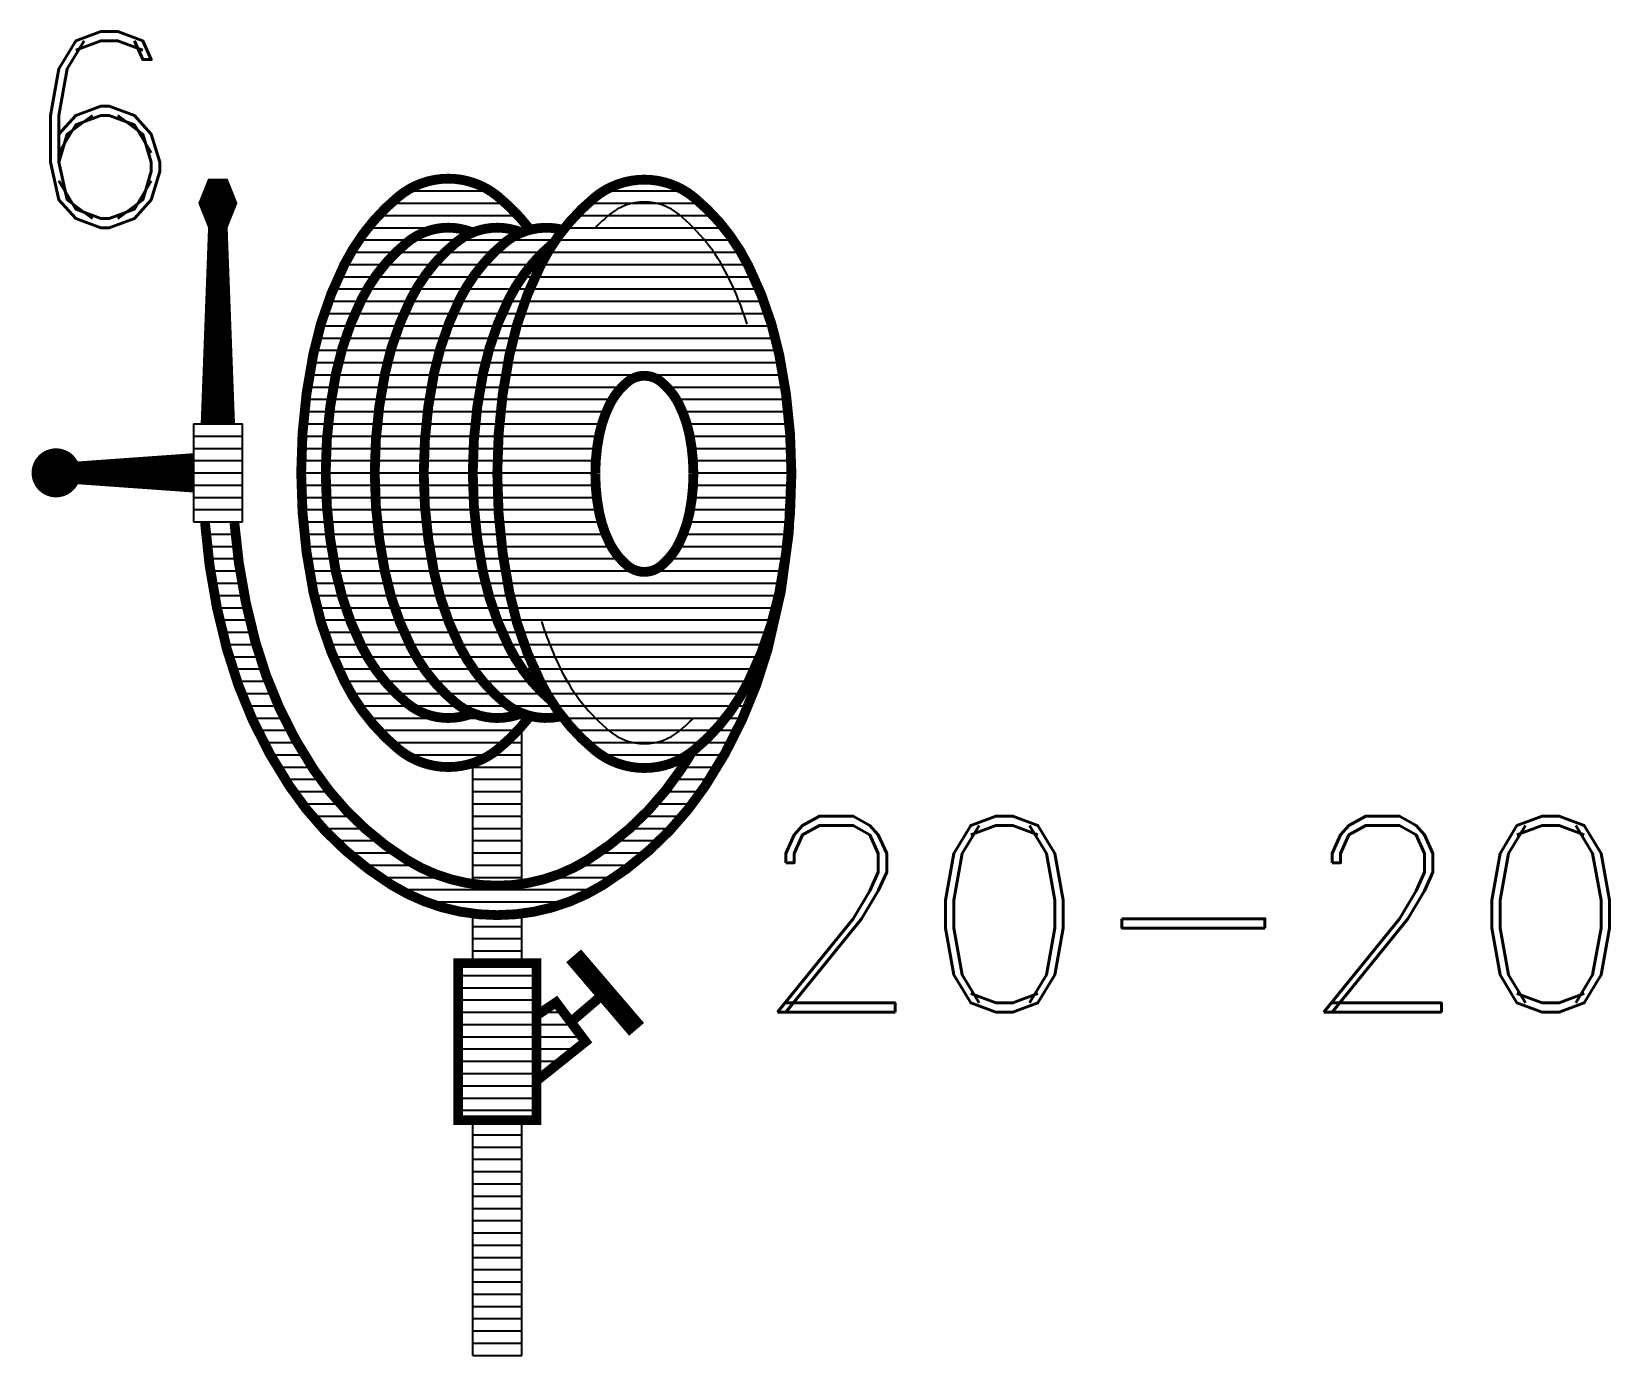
# Model space of a CAD drawing. Header units: millimetres. Extents: x -3 to 2253, y -3 to 1300.
# Drawn here: x 1800.25 to 1816.34, y 99 to 112.5 of the extents above; entities that cross this region are included whole.
import ezdxf

# ---------------------------------------------------------------- set-up
doc = ezdxf.new("R2010")
doc.units = ezdxf.units.MM
for name, color, linetype in [('ROOD', 1, 'Continuous'), ('TXT', 7, 'Continuous'), ('VEILIG', 7, 'Continuous')]:
    doc.layers.add(name, color=color, linetype=linetype)
doc.styles.add('ROMAND', font='romand')

# ---------------------------------------------------------------- blocks, each defined once
blk = doc.blocks.new('*X162')
at = {"color": 0}
for p, q in [((16.9, 23.375), (17.4, 23.375)), ((16.9, 23.25), (17.4, 23.25)), ((16.9, 23.125), (17.4, 23.125)), ((16.9, 23), (17.4, 23)), ((16.9, 22.875), (17.4, 22.875)), ((16.9, 22.75), (17.4, 22.75)), ((16.9, 22.625), (17.4, 22.625))]:
    blk.add_line(p, q, dxfattribs=at)
blk = doc.blocks.new('*X161')
at = {"color": 0}
for p, q in [((20.211, 20.375), (20.25, 20.375)), ((19.928, 20.125), (20.25, 20.125)), ((20.085, 20.25), (20.25, 20.25)), ((19.75, 20), (20.25, 20)), ((19.75, 19.875), (20.25, 19.875)), ((19.75, 19.75), (20.25, 19.75)), ((19.75, 19.625), (20.25, 19.625)), ((19.75, 19.5), (20.25, 19.5)), ((19.75, 19.375), (20.25, 19.375)), ((19.75, 19.25), (20.25, 19.25)), ((19.75, 19.125), (20.25, 19.125)), ((19.75, 19), (20.25, 19)), ((19.75, 18.875), (20.25, 18.875)), ((19.75, 18.5), (19.798, 18.5)), ((19.75, 18.375), (20.25, 18.375)), ((20.202, 18.5), (20.25, 18.5)), ((19.75, 18.25), (20.25, 18.25)), ((19.75, 18.125), (20.25, 18.125)), ((19.6, 17.875), (20.4, 17.875)), ((19.6, 17.75), (20.4, 17.75)), ((19.6, 17.625), (20.4, 17.625)), ((19.6, 17.5), (20.4, 17.5)), ((20.45, 17.5), (20.675, 17.5)), ((19.6, 17.375), (20.4, 17.375)), ((19.6, 17.25), (20.4, 17.25)), ((20.4, 17.375), (20.769, 17.375)), ((20.4, 17.25), (20.863, 17.25)), ((19.6, 17.125), (20.4, 17.125)), ((20.4, 17.125), (20.806, 17.125)), ((19.6, 17), (20.4, 17)), ((20.4, 17), (20.65, 17)), ((19.6, 16.875), (20.4, 16.875)), ((19.6, 16.75), (20.4, 16.75)), ((20.4, 16.875), (20.494, 16.875)), ((19.6, 16.625), (20.4, 16.625)), ((19.6, 16.5), (20.4, 16.5)), ((19.75, 16.375), (20.25, 16.375)), ((19.75, 16.25), (20.25, 16.25)), ((19.75, 16.125), (20.25, 16.125)), ((19.75, 16), (20.25, 16)), ((19.75, 15.875), (20.25, 15.875)), ((19.75, 15.75), (20.25, 15.75)), ((19.75, 15.625), (20.25, 15.625)), ((19.75, 15.5), (20.25, 15.5)), ((19.75, 15.375), (20.25, 15.375)), ((19.75, 15.25), (20.25, 15.25)), ((19.75, 15.125), (20.25, 15.125)), ((19.75, 15), (20.25, 15)), ((19.75, 14.875), (20.25, 14.875)), ((19.75, 14.75), (20.25, 14.75)), ((19.75, 14.625), (20.25, 14.625)), ((19.75, 14.5), (20.25, 14.5)), ((19.75, 14.375), (20.25, 14.375)), ((19.75, 14.25), (20.25, 14.25)), ((19.75, 14.125), (20.25, 14.125))]:
    blk.add_line(p, q, dxfattribs=at)
blk = doc.blocks.new('*X160')
at = {"color": 0}
for p, q in [((22.996, 22.875), (22.999, 22.875)), ((22.989, 22.75), (22.996, 22.75)), ((22.978, 22.625), (22.99, 22.625)), ((17.028, 22.375), (17.329, 22.375)), ((22.947, 22.375), (22.972, 22.375)), ((22.964, 22.5), (22.982, 22.5)), ((17.041, 22.25), (17.343, 22.25)), ((22.926, 22.25), (22.959, 22.25)), ((17.056, 22.125), (17.358, 22.125)), ((22.902, 22.125), (22.944, 22.125)), ((17.073, 22), (17.377, 22)), ((22.874, 22), (22.927, 22)), ((17.093, 21.875), (17.397, 21.875)), ((17.115, 21.75), (17.421, 21.75)), ((22.808, 21.75), (22.885, 21.75)), ((22.843, 21.875), (22.907, 21.875)), ((17.14, 21.625), (17.447, 21.625)), ((22.77, 21.625), (22.86, 21.625)), ((17.167, 21.5), (17.475, 21.5)), ((22.727, 21.5), (22.833, 21.5)), ((17.197, 21.375), (17.506, 21.375)), ((17.229, 21.25), (17.54, 21.25)), ((22.63, 21.25), (22.771, 21.25)), ((22.681, 21.375), (22.803, 21.375)), ((17.264, 21.125), (17.577, 21.125)), ((22.576, 21.125), (22.736, 21.125)), ((17.302, 21), (17.619, 21)), ((22.517, 21), (22.698, 21)), ((17.345, 20.875), (17.664, 20.875)), ((22.453, 20.875), (22.655, 20.875)), ((17.391, 20.75), (17.714, 20.75)), ((17.441, 20.625), (17.768, 20.625)), ((22.312, 20.625), (22.559, 20.625)), ((22.385, 20.75), (22.609, 20.75)), ((17.495, 20.5), (17.827, 20.5)), ((22.233, 20.5), (22.505, 20.5)), ((17.554, 20.375), (17.89, 20.375)), ((22.149, 20.375), (22.446, 20.375)), ((17.617, 20.25), (17.959, 20.25)), ((17.685, 20.125), (18.032, 20.125)), ((21.968, 20.125), (22.315, 20.125)), ((22.059, 20.25), (22.383, 20.25)), ((17.757, 20), (18.111, 20)), ((21.889, 20), (22.243, 20)), ((17.835, 19.875), (18.197, 19.875)), ((21.803, 19.875), (22.165, 19.875)), ((17.918, 19.75), (18.293, 19.75)), ((21.707, 19.75), (22.082, 19.75)), ((18.01, 19.625), (18.399, 19.625)), ((18.11, 19.5), (18.517, 19.5)), ((21.483, 19.5), (21.89, 19.5)), ((21.601, 19.625), (21.99, 19.625)), ((18.221, 19.375), (18.649, 19.375)), ((21.351, 19.375), (21.779, 19.375)), ((18.343, 19.25), (18.798, 19.25)), ((21.202, 19.25), (21.657, 19.25)), ((18.479, 19.125), (18.969, 19.125)), ((18.631, 19), (19.171, 19)), ((20.829, 19), (21.369, 19)), ((21.031, 19.125), (21.521, 19.125)), ((18.803, 18.875), (19.462, 18.875)), ((20.538, 18.875), (21.197, 18.875)), ((19.003, 18.75), (20.997, 18.75)), ((19.27, 18.625), (20.73, 18.625)), ((19.798, 18.5), (20.202, 18.5))]:
    blk.add_line(p, q, dxfattribs=at)
blk = doc.blocks.new('*X159')
at = {"color": 0}
for p, q in [((20.926, 25.75), (22.074, 25.75)), ((21.088, 25.875), (21.912, 25.875)), ((20.798, 25.625), (22.202, 25.625)), ((20.689, 25.5), (22.311, 25.5)), ((20.596, 25.375), (22.404, 25.375)), ((20.446, 25.125), (22.554, 25.125)), ((20.515, 25.25), (22.485, 25.25)), ((20.386, 25), (22.614, 25)), ((20.331, 24.875), (22.669, 24.875)), ((20.238, 24.625), (22.762, 24.625)), ((20.282, 24.75), (22.718, 24.75)), ((20.199, 24.5), (22.801, 24.5)), ((20.164, 24.375), (22.836, 24.375)), ((20.134, 24.25), (22.866, 24.25)), ((20.086, 24), (22.914, 24)), ((20.109, 24.125), (22.891, 24.125)), ((20.066, 23.875), (21.272, 23.875)), ((21.728, 23.875), (22.934, 23.875)), ((20.048, 23.75), (21.176, 23.75)), ((21.824, 23.75), (22.952, 23.75)), ((20.022, 23.5), (21.068, 23.5)), ((20.034, 23.625), (21.113, 23.625)), ((21.887, 23.625), (22.966, 23.625)), ((21.932, 23.5), (22.978, 23.5)), ((20.012, 23.375), (21.038, 23.375)), ((21.962, 23.375), (22.988, 23.375)), ((20.006, 23.25), (21.017, 23.25)), ((21.983, 23.25), (22.994, 23.25)), ((20.002, 23.125), (21.005, 23.125)), ((21.995, 23.125), (22.998, 23.125)), ((20, 23), (21, 23)), ((20.001, 22.875), (21.003, 22.875)), ((21.997, 22.875), (22.996, 22.875)), ((22, 23), (23, 23)), ((20.005, 22.75), (21.014, 22.75)), ((21.986, 22.75), (22.989, 22.75)), ((20.011, 22.625), (21.034, 22.625)), ((21.966, 22.625), (22.978, 22.625)), ((20.02, 22.5), (21.062, 22.5)), ((20.032, 22.375), (21.105, 22.375)), ((21.895, 22.375), (22.947, 22.375)), ((21.938, 22.5), (22.964, 22.5)), ((20.046, 22.25), (21.164, 22.25)), ((21.836, 22.25), (22.926, 22.25)), ((20.063, 22.125), (21.254, 22.125)), ((21.746, 22.125), (22.902, 22.125)), ((20.082, 22), (21.428, 22)), ((21.572, 22), (22.874, 22)), ((20.105, 21.875), (22.843, 21.875)), ((20.13, 21.75), (22.808, 21.75)), ((20.159, 21.625), (22.77, 21.625)), ((20.193, 21.5), (22.727, 21.5)), ((20.231, 21.375), (22.681, 21.375)), ((20.275, 21.25), (22.63, 21.25)), ((20.323, 21.125), (22.576, 21.125)), ((20.377, 21), (22.517, 21)), ((20.436, 20.875), (22.453, 20.875)), ((20.503, 20.75), (22.385, 20.75)), ((20.582, 20.625), (22.312, 20.625)), ((20.673, 20.5), (22.233, 20.5)), ((20.779, 20.375), (22.149, 20.375)), ((20.904, 20.25), (22.059, 20.25)), ((21.056, 20.125), (21.944, 20.125)), ((21.374, 20), (21.626, 20))]:
    blk.add_line(p, q, dxfattribs=at)
blk = doc.blocks.new('*X158')
at = {"color": 0}
for p, q in [((18.915, 25.75), (20.085, 25.75)), ((19.072, 25.875), (19.928, 25.875)), ((18.789, 25.625), (20.211, 25.625)), ((18.681, 25.5), (20.319, 25.5)), ((18.589, 25.375), (19.112, 25.375)), ((19.112, 25.375), (19.612, 25.375)), ((19.612, 25.375), (20.112, 25.375)), ((20.112, 25.375), (20.596, 25.375)), ((18.441, 25.125), (18.852, 25.125)), ((18.509, 25.25), (18.968, 25.25)), ((18.852, 25.125), (19.352, 25.125)), ((18.968, 25.25), (19.468, 25.25)), ((19.352, 25.125), (19.852, 25.125)), ((19.468, 25.25), (19.968, 25.25)), ((19.852, 25.125), (20.446, 25.125)), ((19.968, 25.25), (20.515, 25.25)), ((18.381, 25), (18.755, 25)), ((18.755, 25), (19.255, 25)), ((19.255, 25), (19.755, 25)), ((19.755, 25), (20.386, 25)), ((18.327, 24.875), (18.674, 24.875)), ((18.674, 24.875), (19.174, 24.875)), ((19.174, 24.875), (19.674, 24.875)), ((19.674, 24.875), (20.331, 24.875)), ((18.235, 24.625), (18.549, 24.625)), ((18.278, 24.75), (18.607, 24.75)), ((18.549, 24.625), (19.049, 24.625)), ((18.607, 24.75), (19.107, 24.75)), ((19.049, 24.625), (19.549, 24.625)), ((19.107, 24.75), (19.607, 24.75)), ((19.549, 24.625), (20.238, 24.625)), ((19.607, 24.75), (20.282, 24.75)), ((18.196, 24.5), (18.498, 24.5)), ((18.498, 24.5), (18.998, 24.5)), ((18.998, 24.5), (19.498, 24.5)), ((19.498, 24.5), (20.199, 24.5)), ((18.162, 24.375), (18.452, 24.375)), ((18.452, 24.375), (18.952, 24.375)), ((18.952, 24.375), (19.452, 24.375)), ((19.452, 24.375), (20.164, 24.375)), ((18.132, 24.25), (18.413, 24.25)), ((18.413, 24.25), (18.913, 24.25)), ((18.913, 24.25), (19.413, 24.25)), ((19.413, 24.25), (20.134, 24.25)), ((18.084, 24), (18.351, 24)), ((18.107, 24.125), (18.379, 24.125)), ((18.351, 24), (18.851, 24)), ((18.379, 24.125), (18.879, 24.125)), ((18.851, 24), (19.351, 24)), ((18.879, 24.125), (19.379, 24.125)), ((19.351, 24), (20.086, 24)), ((19.379, 24.125), (20.109, 24.125)), ((18.064, 23.875), (18.327, 23.875)), ((18.327, 23.875), (18.827, 23.875)), ((18.827, 23.875), (19.327, 23.875)), ((19.327, 23.875), (20.066, 23.875)), ((18.047, 23.75), (18.307, 23.75)), ((18.307, 23.75), (18.807, 23.75)), ((18.807, 23.75), (19.307, 23.75)), ((19.307, 23.75), (20.048, 23.75)), ((18.021, 23.5), (18.275, 23.5)), ((18.033, 23.625), (18.289, 23.625)), ((18.275, 23.5), (18.775, 23.5)), ((18.289, 23.625), (18.789, 23.625)), ((18.775, 23.5), (19.275, 23.5)), ((18.789, 23.625), (19.289, 23.625)), ((19.275, 23.5), (20.022, 23.5)), ((19.289, 23.625), (20.034, 23.625)), ((18.012, 23.375), (18.264, 23.375)), ((18.264, 23.375), (18.764, 23.375)), ((18.764, 23.375), (19.264, 23.375)), ((19.264, 23.375), (20.012, 23.375)), ((18.005, 23.25), (18.256, 23.25)), ((18.256, 23.25), (18.756, 23.25)), ((18.756, 23.25), (19.256, 23.25)), ((19.256, 23.25), (20.006, 23.25)), ((18.001, 23.125), (18.252, 23.125)), ((18.252, 23.125), (18.752, 23.125)), ((18.752, 23.125), (19.252, 23.125)), ((19.252, 23.125), (20.002, 23.125)), ((18, 23), (18.25, 23)), ((18.001, 22.875), (18.252, 22.875)), ((18.25, 23), (18.75, 23)), ((18.252, 22.875), (18.752, 22.875)), ((18.75, 23), (19.25, 23)), ((18.752, 22.875), (19.252, 22.875)), ((19.25, 23), (20, 23)), ((19.252, 22.875), (20.001, 22.875)), ((18.005, 22.75), (18.256, 22.75)), ((18.256, 22.75), (18.756, 22.75)), ((18.756, 22.75), (19.256, 22.75)), ((19.256, 22.75), (20.005, 22.75)), ((18.012, 22.625), (18.264, 22.625)), ((18.264, 22.625), (18.764, 22.625)), ((18.764, 22.625), (19.264, 22.625)), ((19.264, 22.625), (20.011, 22.625)), ((18.021, 22.5), (18.275, 22.5)), ((18.033, 22.375), (18.289, 22.375)), ((18.275, 22.5), (18.775, 22.5)), ((18.289, 22.375), (18.789, 22.375)), ((18.775, 22.5), (19.275, 22.5)), ((18.789, 22.375), (19.289, 22.375)), ((19.275, 22.5), (20.02, 22.5)), ((19.289, 22.375), (20.032, 22.375)), ((18.047, 22.25), (18.307, 22.25)), ((18.307, 22.25), (18.807, 22.25)), ((18.807, 22.25), (19.307, 22.25)), ((19.307, 22.25), (20.046, 22.25)), ((18.064, 22.125), (18.327, 22.125)), ((18.327, 22.125), (18.827, 22.125)), ((18.827, 22.125), (19.327, 22.125)), ((19.327, 22.125), (20.063, 22.125)), ((18.084, 22), (18.351, 22)), ((18.351, 22), (18.851, 22)), ((18.851, 22), (19.351, 22)), ((19.351, 22), (20.082, 22)), ((18.107, 21.875), (18.379, 21.875)), ((18.132, 21.75), (18.413, 21.75)), ((18.379, 21.875), (18.879, 21.875)), ((18.413, 21.75), (18.913, 21.75)), ((18.879, 21.875), (19.379, 21.875)), ((18.913, 21.75), (19.413, 21.75)), ((19.379, 21.875), (20.105, 21.875)), ((19.413, 21.75), (20.13, 21.75)), ((18.162, 21.625), (18.452, 21.625)), ((18.452, 21.625), (18.952, 21.625)), ((18.952, 21.625), (19.452, 21.625)), ((19.452, 21.625), (20.159, 21.625)), ((18.196, 21.5), (18.498, 21.5)), ((18.498, 21.5), (18.998, 21.5)), ((18.998, 21.5), (19.498, 21.5)), ((19.498, 21.5), (20.193, 21.5)), ((18.235, 21.375), (18.549, 21.375)), ((18.278, 21.25), (18.607, 21.25)), ((18.549, 21.375), (19.049, 21.375)), ((18.607, 21.25), (19.107, 21.25)), ((19.049, 21.375), (19.549, 21.375)), ((19.107, 21.25), (19.607, 21.25)), ((19.549, 21.375), (20.231, 21.375)), ((19.607, 21.25), (20.275, 21.25)), ((18.327, 21.125), (18.674, 21.125)), ((18.674, 21.125), (19.174, 21.125)), ((19.174, 21.125), (19.674, 21.125)), ((19.674, 21.125), (20.323, 21.125)), ((18.381, 21), (18.755, 21)), ((18.755, 21), (19.255, 21)), ((19.255, 21), (19.755, 21)), ((19.755, 21), (20.377, 21)), ((18.441, 20.875), (18.852, 20.875)), ((18.852, 20.875), (19.352, 20.875)), ((19.352, 20.875), (19.852, 20.875)), ((19.852, 20.875), (20.436, 20.875)), ((18.509, 20.75), (18.968, 20.75)), ((18.589, 20.625), (19.112, 20.625)), ((18.968, 20.75), (19.468, 20.75)), ((19.112, 20.625), (19.612, 20.625)), ((19.468, 20.75), (19.968, 20.75)), ((19.612, 20.625), (20.112, 20.625)), ((19.968, 20.75), (20.503, 20.75)), ((20.112, 20.625), (20.582, 20.625)), ((18.681, 20.5), (20.319, 20.5)), ((18.789, 20.375), (20.211, 20.375)), ((18.915, 20.25), (20.085, 20.25)), ((19.072, 20.125), (19.928, 20.125))]:
    blk.add_line(p, q, dxfattribs=at)
blk = doc.blocks.new('0503')
at = {"layer": 'VEILIG'}
for p, q in [((-3.1, 3.5), (-3.1, 2.5)), ((-3.1, 3.5), (-2.6, 3.5)), ((-2.6, 2.5), (-2.6, 3.5)), ((-3.1, 2.5), (-2.6, 2.5)), ((0.25, -1.192), (0.25, 0.418)), ((-0.25, -1.192), (-0.25, 0.04)), ((-0.25, -2), (-0.25, -1.495)), ((0.25, -2), (0.25, -1.495)), ((-0.25, -6), (-0.25, -3.6)), ((0.25, -6), (0.25, -3.6)), ((-0.25, -6), (0.25, -6))]:
    blk.add_line(p, q, dxfattribs=at)
for points, format in [([(-2.85, 3.5, 0.35, 0.2, 0), (-2.85, 5.5, 0.2, 0.4, 0), (-2.85, 5.75, 0.4, 0.2, 0), (-2.85, 6, 0, 0, 0)], "xyseb"), ([(2.549, 4.516, 0.038768), (2.347, 5.014, 0.104203), (1.856, 5.633, 0.174705), (1.5, 5.761, 0.174705), (1.144, 5.633, 0.02562), (1, 5.5, 0.064948)], "xyb"), ([(-3.1, 3, 0.4, 0.2, 0), (-4.5, 3, 0, 0, 0)], "xyseb"), ([(3, 2.99, 0.1, 0.1, -0.067459), (2.757, 1.2, 0.1, 0.1, -0.079812), (2.121, -0.192, 0.1, 0.1, -0.107118), (1.078, -1.202, 0.1, 0.1, -0.139889), (0, -1.51, 0.1, 0.1, -0.139889), (-1.078, -1.202, 0.1, 0.1, -0.107118), (-2.121, -0.192, 0.1, 0.1, -0.079812), (-2.757, 1.2, 0.1, 0.1, -0.048796), (-2.981, 2.49, 0, 0, 0), (-2.681, 2.49, 0.1, 0.1, 0.047924), (-2.468, 1.279, 0.1, 0.1, 0.079812), (-1.872, -0.026, 0.1, 0.1, 0.107118), (-0.92, -0.948, 0.1, 0.1, 0.139889), (0, -1.21, 0.1, 0.1, 0.139889), (0.92, -0.948, 0.1, 0.1, 0.107118), (1.872, -0.026, 0.1, 0.1, 0.011871), (1.987, 0.156, 0, 0, 0.162669), (3, 2.99, 0, 0, 0.162669)], "xyseb"), ([(0.451, 1.484, 0.038768), (0.653, 0.986, 0.104203), (1.144, 0.367, 0.174705), (1.5, 0.239, 0.174705), (1.856, 0.367, 0.02562), (2, 0.5, 0.064948)], "xyb")]:
    blk.add_lwpolyline(points, format=format, dxfattribs=at)
at = {"layer": 'VEILIG', "const_width": 0.1}
for points in [[(0.335, 5.479, 0.05472), (0.008, 5.817, 0.174705), (-0.5, 6, 0.174705), (-1.008, 5.817, 0.104203), (-1.561, 5.121, 0.064948), (-1.876, 4.213, 0.051099), (-2, 3, 0.051099), (-1.876, 1.787, 0.064948), (-1.561, 0.879, 0.104203), (-1.008, 0.183, 0.174705), (-0.5, 0, 0.174705), (0.008, 0.183, 0.05472), (0.335, 0.521, 0.064948)], [(-0.25, 5.451, 0.096843), (-0.5, 5.5, 0.174705), (-0.923, 5.347, 0.104203), (-1.384, 4.768, 0.064948), (-1.646, 4.011, 0.051099), (-1.75, 3, 0.051099)], [(0.25, 5.451, 0.096843), (0, 5.5, 0.174705), (-0.423, 5.347, 0.104203), (-0.884, 4.768, 0.064948), (-1.146, 4.011, 0.051099), (-1.25, 3, 0.051099)], [(0.665, 5.479, 0.240116), (0.077, 5.347, 0.104203), (-0.384, 4.768, 0.064948), (-0.646, 4.011, 0.051099), (-0.75, 3, 0.051099)], [(0.562, 5.335, 0.101555), (0.116, 4.768, 0.064948), (-0.146, 4.011, 0.051099), (-0.25, 3, 0.051099)], [(-1.75, 3, 0.051099), (-1.646, 1.989, 0.064948), (-1.384, 1.232, 0.104203), (-0.923, 0.653, 0.174705), (-0.5, 0.5, 0.096843), (-0.25, 0.549, 0.104203)], [(-1.25, 3, 0.051099), (-1.146, 1.989, 0.064948), (-0.884, 1.232, 0.104203), (-0.423, 0.653, 0.174705), (0, 0.5, 0.096843), (0.25, 0.549, 0.104203)], [(-0.75, 3, 0.051099), (-0.646, 1.989, 0.064948), (-0.384, 1.232, 0.104203), (0.077, 0.653, 0.240116), (0.665, 0.521, 0.174705)], [(-0.25, 3, 0.051099), (-0.146, 1.989, 0.064948), (0.116, 1.232, 0.101555), (0.562, 0.665, 0.146803)]]:
    blk.add_lwpolyline(points, format="xyb", dxfattribs=at)
at = {"layer": 'VEILIG'}
for points, const_width in [([(3, 2.99, 0.051099), (2.876, 4.203, 0.064948), (2.561, 5.111, 0.104203), (2.008, 5.807, 0.174705), (1.5, 5.99, 0.174705), (0.992, 5.807, 0.104203), (0.439, 5.111, 0.064948), (0.124, 4.203, 0.051099), (0, 2.99, 0.051099), (0.124, 1.777, 0.064948), (0.439, 0.869, 0.104203), (0.992, 0.173, 0.174705), (1.5, -0.01, 0.174705), (2.008, 0.173, 0.104203), (2.561, 0.869, 0.064948), (2.876, 1.777, 0.051099)], 0.1), ([(1.5, 3.99, 0.174705), (1.331, 3.929, 0.104203), (1.146, 3.697, 0.064948), (1.041, 3.394, 0.051099), (1, 2.99, 0.051099), (1.041, 2.586, 0.064948), (1.146, 2.283, 0.104203), (1.331, 2.051, 0.174705), (1.5, 1.99, 0.174705), (1.669, 2.051, 0.104203), (1.854, 2.283, 0.064948), (1.959, 2.586, 0.051099), (2, 2.99, 0.051099), (1.959, 3.394, 0.064948), (1.854, 3.697, 0.104203), (1.669, 3.929, 0.174705)], 0.1), ([(-4.625, 3, 1), (-4.375, 3, 1)], 0.25)]:
    blk.add_lwpolyline(points, format="xyb", close=True, dxfattribs=dict(at, const_width=const_width))
for points, const_width in [([(1.421, -2.675), (0.779, -1.925)], 0.2), ([(0.75, -2.6), (1.1, -2.3)], 0.1), ([(0.4, -3.2), (0.9, -2.8), (0.6, -2.4), (0.4, -2.533)], 0.1)]:
    blk.add_lwpolyline(points, dxfattribs=dict(at, const_width=const_width))
at = {"layer": 'VEILIG', "const_width": 0.1}
blk.add_lwpolyline([(-0.4, -2), (-0.4, -3.6), (0.4, -3.6), (0.4, -2)], close=True, dxfattribs=at)
at = {"layer": 'ROOD'}
for name in ['*X158', '*X159', '*X160']:
    blk.add_blockref(name, (-20, -20), dxfattribs=at)
at = {"layer": 'VEILIG'}
for name in ['*X162', '*X161']:
    blk.add_blockref(name, (-20, -20), dxfattribs=at)
at = {"layer": 'TXT', "style": 'ROMAND'}
for s, p in [('6', (-4.9, 5.5)), ('20-20', (2.6, -2.5))]:
    blk.add_text(s, height=2, dxfattribs=at).set_placement(p)

msp = doc.modelspace()

# ---------------------------------------------------------------- block references
msp.add_blockref('0503', (1805, 105))

doc.saveas('drawing.dxf')
